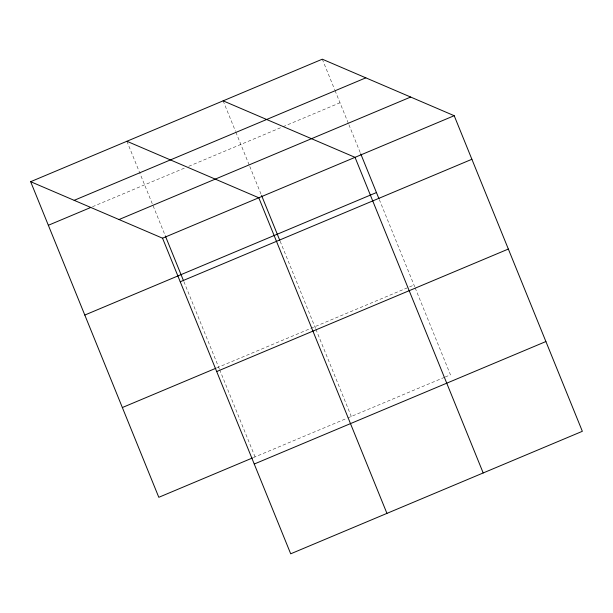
<?xml version="1.0" encoding="UTF-8"?>
<svg xmlns="http://www.w3.org/2000/svg" width="613" height="613" viewBox="0 0 613 613"><rect width="100%" height="100%" fill="white"/><g stroke="black" fill="none" stroke-linecap="round" stroke-linejoin="round"><path stroke-width="0.46" stroke-dasharray="3.06 2.3" d="M92.494 206.734L185.21 167.793M188.743 166.307L282.08 127.106M282.961 126.738L340 102.777M216.833 367.854L414.005 285.037M253.284 457.627L346.881 418.311M347.763 417.943L444.318 377.393M445.191 377.018L450.463 374.811L415.078 287.681M322.3 59.193L334.69 89.705M335.043 90.578L348.575 123.903M348.935 124.784L360.367 152.944M379.317 199.6L414.725 286.8M223.14 100.846L235.53 131.351M235.882 132.224L249.414 165.548M249.775 166.429L261.207 194.597M280.149 241.246L315.565 328.453M315.917 329.327L351.295 416.457M126.899 141.266L164.966 235.017M183.908 281.673L219.316 368.873M219.676 369.754L255.054 456.884"/><path stroke-width="0.92" d="M30.65 181.693L322.3 59.193L454.195 115.696L582.35 431.307L290.7 553.807L162.537 238.189L30.65 181.693L158.805 497.304L252.403 457.995M74.173 200.336L365.823 77.843M48.35 225.278L90.732 207.478M119.014 219.546L410.672 97.046M162.537 238.189L454.195 115.696M84.801 315.051L376.451 192.551M180.237 281.773L471.887 159.28M122.355 407.538L215.952 368.229M216.688 371.547L508.346 249.047M254.249 464.033L545.899 341.541M223.14 100.846L355.034 157.342L483.19 472.952M126.899 141.266L258.786 197.769L386.941 513.38M360.728 153.825L378.957 198.719M261.567 195.478L279.796 240.365M165.318 235.898L183.548 280.792"/></g></svg>
